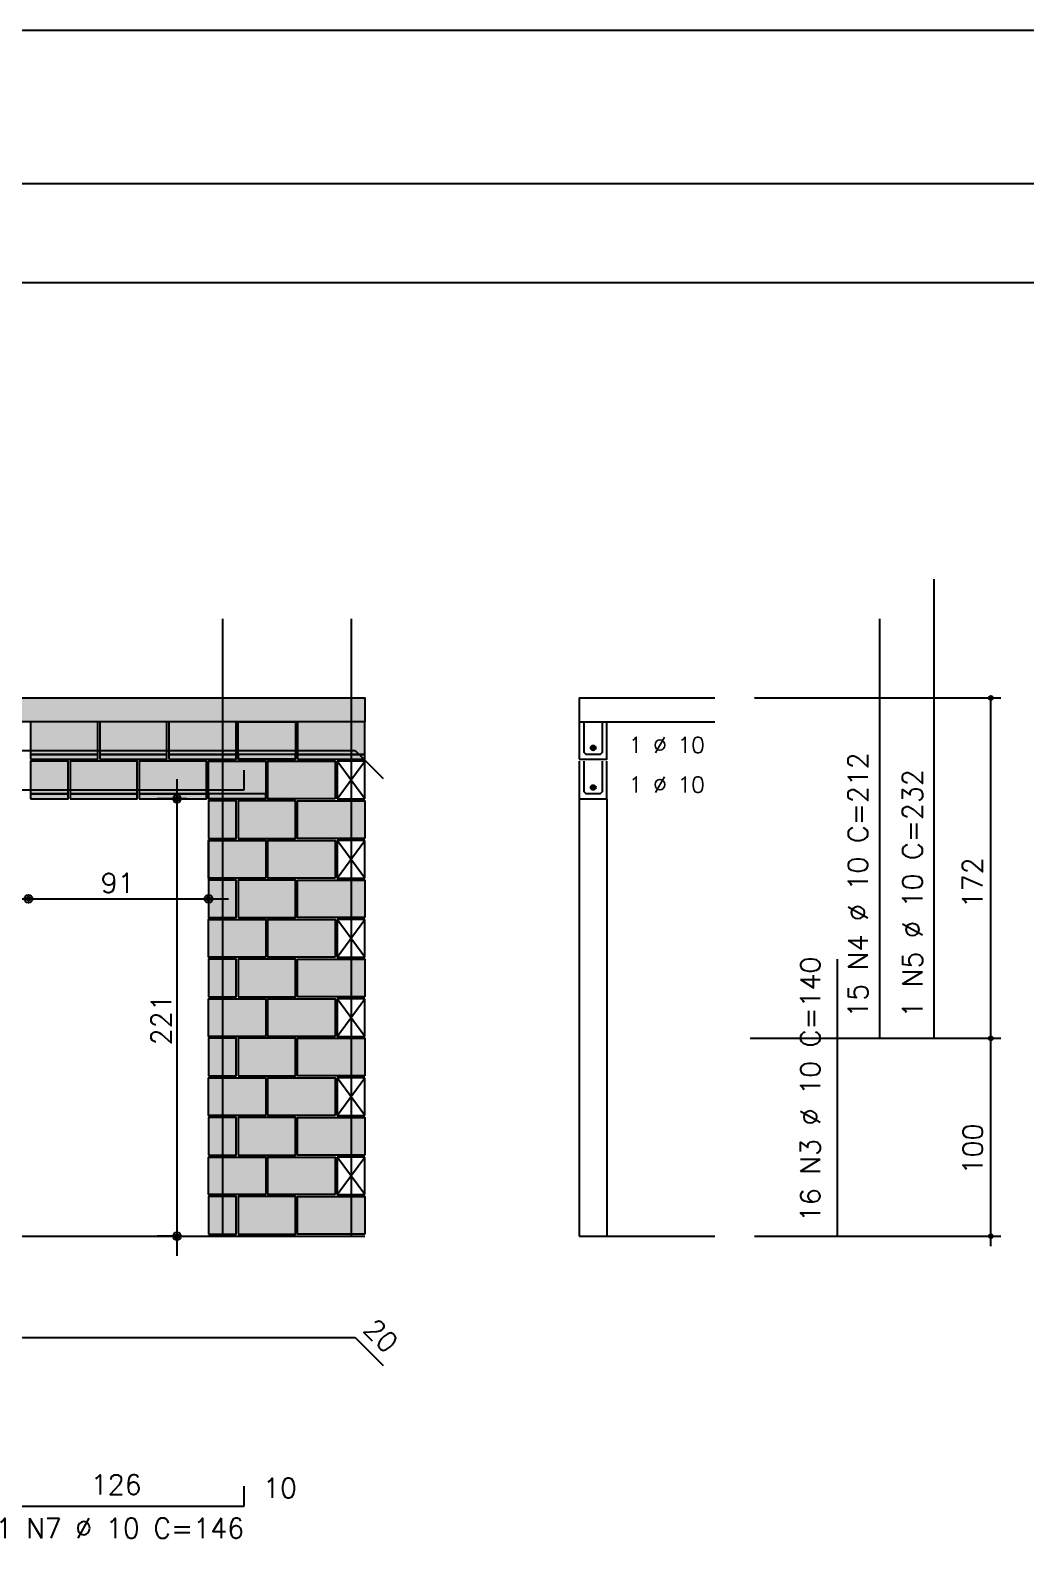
# Model space of a CAD drawing. Extents: x -1.9 to 86, y -1.6 to 61.
# Drawn here: x 31.83 to 41.89, y 45.56 to 60.95 of the extents above; entities that cross this region are included whole.
import ezdxf

# ---------------------------------------------------------------- set-up
doc = ezdxf.new("R2010")
doc.units = 0
doc.header["$MEASUREMENT"] = 0
doc.linetypes.add('ESTILO_TQS_0001', pattern=[0.45, 0.3, -0.15])
doc.linetypes.add('HIDDEN', pattern=[9.525, 6.35, -3.175])
doc.layers.get('Defpoints').update_dxf_attribs({"linetype": 'CONTINUOUS'})
for name, color, linetype in [('27', 4, 'CONTINUOUS'), ('ARQ_FOLHA', 7, 'CONTINUOUS'), ('PENA_01', 1, 'CONTINUOUS'), ('PENA_02', 2, 'CONTINUOUS'), ('PENA_03', 3, 'CONTINUOUS'), ('PENA_05', 5, 'CONTINUOUS'), ('PENA_09', 254, 'CONTINUOUS'), ('PENA_11', 252, 'CONTINUOUS'), ('PENA_21', 100, 'CONTINUOUS'), ('PENA_23', 50, 'CONTINUOUS')]:
    doc.layers.add(name, color=color, linetype=linetype)
doc.styles.get("Standard").update_dxf_attribs({"font": 'ROMANS.SHX'})

msp = doc.modelspace()

# ---------------------------------------------------------------- linework, layer by layer
at = {"layer": '27', "linetype": 'Continuous'}
for p, q in [((37.376, 53.184), (37.376, 48.764)), ((37.656, 53.184), (37.656, 48.764))]:
    msp.add_line(p, q, dxfattribs=at)
for points in [[(33.93, 53.584), (34.51, 53.584), (34.51, 53.634), (33.93, 53.634), (33.93, 53.584)], [(33.63, 53.184), (34.21, 53.184), (34.21, 53.234), (33.63, 53.234), (33.63, 53.184)], [(33.93, 52.784), (34.51, 52.784), (34.51, 53.164), (33.93, 53.164), (33.93, 52.784)], [(34.21, 52.384), (33.63, 52.384), (33.63, 52.764), (34.21, 52.764), (34.21, 52.384)], [(33.93, 51.984), (34.51, 51.984), (34.51, 52.364), (33.93, 52.364), (33.93, 51.984)], [(34.21, 51.584), (33.63, 51.584), (33.63, 51.964), (34.21, 51.964), (34.21, 51.584)], [(33.93, 51.184), (34.51, 51.184), (34.51, 51.564), (33.93, 51.564), (33.93, 51.184)], [(34.21, 50.784), (33.63, 50.784), (33.63, 51.164), (34.21, 51.164), (34.21, 50.784)], [(33.93, 50.384), (34.51, 50.384), (34.51, 50.764), (33.93, 50.764), (33.93, 50.384)], [(34.21, 49.984), (33.63, 49.984), (33.63, 50.364), (34.21, 50.364), (34.21, 49.984)], [(33.93, 49.584), (34.51, 49.584), (34.51, 49.964), (33.93, 49.964), (33.93, 49.584)], [(34.21, 49.184), (33.63, 49.184), (33.63, 49.564), (34.21, 49.564), (34.21, 49.184)], [(33.93, 48.784), (34.51, 48.784), (34.51, 49.164), (33.93, 49.164), (33.93, 48.784)]]:
    msp.add_lwpolyline(points, dxfattribs=at)
for points in [[(33.93, 53.584), (34.51, 53.584), (34.51, 53.634)], [(33.93, 53.584), (34.51, 53.634), (33.93, 53.634)], [(33.93, 53.584), (33.93, 53.634), (33.93, 53.584)], [(33.63, 53.184), (34.21, 53.184), (34.21, 53.234)], [(33.63, 53.184), (34.21, 53.234), (33.63, 53.234)], [(33.63, 53.184), (33.63, 53.234), (33.63, 53.184)], [(33.93, 52.784), (34.51, 52.784), (34.51, 53.164)], [(33.93, 52.784), (34.51, 53.164), (33.93, 53.164)], [(33.93, 52.784), (33.93, 53.164), (33.93, 52.784)], [(34.21, 52.384), (33.63, 52.384), (33.63, 52.764)], [(34.21, 52.384), (33.63, 52.764), (34.21, 52.764)], [(34.21, 52.384), (34.21, 52.764), (34.21, 52.384)], [(33.93, 51.984), (34.51, 51.984), (34.51, 52.364)], [(33.93, 51.984), (34.51, 52.364), (33.93, 52.364)], [(33.93, 51.984), (33.93, 52.364), (33.93, 51.984)], [(34.21, 51.584), (33.63, 51.584), (33.63, 51.964)], [(34.21, 51.584), (33.63, 51.964), (34.21, 51.964)], [(34.21, 51.584), (34.21, 51.964), (34.21, 51.584)], [(33.93, 51.184), (34.51, 51.184), (34.51, 51.564)], [(33.93, 51.184), (34.51, 51.564), (33.93, 51.564)], [(33.93, 51.184), (33.93, 51.564), (33.93, 51.184)], [(34.21, 50.784), (33.63, 50.784), (33.63, 51.164)], [(34.21, 50.784), (33.63, 51.164), (34.21, 51.164)], [(34.21, 50.784), (34.21, 51.164), (34.21, 50.784)], [(33.93, 50.384), (34.51, 50.384), (34.51, 50.764)], [(33.93, 50.384), (34.51, 50.764), (33.93, 50.764)], [(33.93, 50.384), (33.93, 50.764), (33.93, 50.384)], [(34.21, 49.984), (33.63, 49.984), (33.63, 50.364)], [(34.21, 49.984), (33.63, 50.364), (34.21, 50.364)], [(34.21, 49.984), (34.21, 50.364), (34.21, 49.984)], [(33.93, 49.584), (34.51, 49.584), (34.51, 49.964)], [(33.93, 49.584), (34.51, 49.964), (33.93, 49.964)], [(33.93, 49.584), (33.93, 49.964), (33.93, 49.584)], [(34.21, 49.184), (33.63, 49.184), (33.63, 49.564)], [(34.21, 49.184), (33.63, 49.564), (34.21, 49.564)], [(34.21, 49.184), (34.21, 49.564), (34.21, 49.184)], [(33.93, 48.784), (34.51, 48.784), (34.51, 49.164)], [(33.93, 48.784), (34.51, 49.164), (33.93, 49.164)], [(33.93, 48.784), (33.93, 49.164), (33.93, 48.784)]]:
    msp.add_solid(points, dxfattribs=at)
at = {"layer": 'ARQ_FOLHA', "color": 1}
for points in [[(0, 0), (84.1, 0), (84.1, 59.4), (0, 59.4)], [(2.5, 1), (83.1, 1), (83.1, 58.4), (2.5, 58.4)]]:
    msp.add_lwpolyline(points, close=True, dxfattribs=at)
at = {"layer": 'Defpoints', "color": 8, "linetype": 'HIDDEN', "ltscale": 100}
msp.add_lwpolyline([(-1.95, 60.95), (-1.95, -1.55), (86.05, -1.55), (86.05, 60.95)], close=True, dxfattribs=at)
at = {"layer": 'PENA_01', "linetype": 'Continuous'}
for p, q in [((39.146, 54.204), (41.636, 54.204)), ((41.536, 48.664), (41.536, 54.204)), ((31.83, 53.634), (32.51, 53.634)), ((32.53, 53.634), (33.21, 53.634)), ((33.23, 53.634), (33.91, 53.634)), ((34.53, 53.634), (35.21, 53.634)), ((33.311, 53.384), (33.311, 48.564)), ((31.83, 53.234), (32.21, 53.234)), ((32.23, 53.234), (32.91, 53.234)), ((32.93, 53.234), (33.61, 53.234)), ((33.41, 53.184), (33.111, 53.184)), ((33.63, 52.774), (33.63, 51.974)), ((31.61, 52.174), (33.83, 52.174)), ((39.104, 50.764), (41.636, 50.764)), ((33.346, 48.764), (33.111, 48.764)), ((39.146, 48.764), (41.636, 48.764))]:
    msp.add_line(p, q, dxfattribs=at)
at = {"layer": 'PENA_02', "linetype": 'ESTILO_TQS_0001'}
for p, q in [((34.51, 53.634), (33.93, 53.634)), ((34.21, 53.234), (33.63, 53.234))]:
    msp.add_line(p, q, dxfattribs=at)
at = {"layer": 'PENA_02', "linetype": 'Continuous'}
for p, q in [((35.21, 53.564), (34.93, 53.564)), ((34.93, 53.564), (34.93, 53.184)), ((35.21, 53.184), (35.21, 53.564)), ((34.93, 53.184), (35.21, 53.184)), ((35.21, 52.764), (34.93, 52.764)), ((34.93, 52.764), (34.93, 52.384)), ((35.21, 52.384), (35.21, 52.764)), ((34.93, 52.384), (35.21, 52.384)), ((35.21, 51.964), (34.93, 51.964)), ((34.93, 51.964), (34.93, 51.584)), ((35.21, 51.584), (35.21, 51.964)), ((34.93, 51.584), (35.21, 51.584)), ((35.21, 51.164), (34.93, 51.164)), ((34.93, 51.164), (34.93, 50.784)), ((35.21, 50.784), (35.21, 51.164)), ((34.93, 50.784), (35.21, 50.784)), ((35.21, 50.364), (34.93, 50.364)), ((34.93, 50.364), (34.93, 49.984)), ((35.21, 49.984), (35.21, 50.364)), ((34.93, 49.984), (35.21, 49.984)), ((35.21, 49.564), (34.93, 49.564)), ((34.93, 49.564), (34.93, 49.184)), ((35.21, 49.184), (35.21, 49.564)), ((34.93, 49.184), (35.21, 49.184)), ((8.91, 48.764), (35.21, 48.764))]:
    msp.add_line(p, q, dxfattribs=at)
for points in [[(8.41, 54.204), (35.21, 54.204), (35.21, 53.964), (7.13, 53.964), (7.13, 54.178), (7.45, 54.284), (6.81, 54.284), (7.13, 54.391), (7.13, 54.604), (8.41, 54.604), (8.41, 54.204)], [(31.83, 53.584), (32.51, 53.584), (32.51, 53.964), (31.83, 53.964), (31.83, 53.584)], [(32.53, 53.584), (33.21, 53.584), (33.21, 53.964), (32.53, 53.964), (32.53, 53.584)], [(33.23, 53.584), (33.91, 53.584), (33.91, 53.964), (33.23, 53.964), (33.23, 53.584)], [(34.51, 53.584), (33.93, 53.584), (33.93, 53.964), (34.51, 53.964), (34.51, 53.584)], [(34.53, 53.584), (35.21, 53.584), (35.21, 53.964), (34.53, 53.964), (34.53, 53.584)], [(31.83, 53.184), (32.21, 53.184), (32.21, 53.564), (31.83, 53.564), (31.83, 53.184)], [(32.23, 53.184), (32.91, 53.184), (32.91, 53.564), (32.23, 53.564), (32.23, 53.184)], [(32.93, 53.184), (33.61, 53.184), (33.61, 53.564), (32.93, 53.564), (32.93, 53.184)], [(34.21, 53.184), (33.63, 53.184), (33.63, 53.564), (34.21, 53.564), (34.21, 53.184)], [(34.91, 53.184), (34.23, 53.184), (34.23, 53.564), (34.91, 53.564), (34.91, 53.184)], [(33.63, 52.784), (33.91, 52.784), (33.91, 53.164), (33.63, 53.164), (33.63, 52.784)], [(33.93, 52.784), (34.51, 52.784), (34.51, 53.164), (33.93, 53.164), (33.93, 52.784)], [(35.21, 52.784), (34.53, 52.784), (34.53, 53.164), (35.21, 53.164), (35.21, 52.784)], [(34.21, 52.384), (33.63, 52.384), (33.63, 52.764), (34.21, 52.764), (34.21, 52.384)], [(34.91, 52.384), (34.23, 52.384), (34.23, 52.764), (34.91, 52.764), (34.91, 52.384)], [(33.63, 51.984), (33.91, 51.984), (33.91, 52.364), (33.63, 52.364), (33.63, 51.984)], [(33.93, 51.984), (34.51, 51.984), (34.51, 52.364), (33.93, 52.364), (33.93, 51.984)], [(35.21, 51.984), (34.53, 51.984), (34.53, 52.364), (35.21, 52.364), (35.21, 51.984)], [(34.21, 51.584), (33.63, 51.584), (33.63, 51.964), (34.21, 51.964), (34.21, 51.584)], [(34.91, 51.584), (34.23, 51.584), (34.23, 51.964), (34.91, 51.964), (34.91, 51.584)], [(33.63, 51.184), (33.91, 51.184), (33.91, 51.564), (33.63, 51.564), (33.63, 51.184)], [(33.93, 51.184), (34.51, 51.184), (34.51, 51.564), (33.93, 51.564), (33.93, 51.184)], [(35.21, 51.184), (34.53, 51.184), (34.53, 51.564), (35.21, 51.564), (35.21, 51.184)], [(34.21, 50.784), (33.63, 50.784), (33.63, 51.164), (34.21, 51.164), (34.21, 50.784)], [(34.91, 50.784), (34.23, 50.784), (34.23, 51.164), (34.91, 51.164), (34.91, 50.784)], [(33.63, 50.384), (33.91, 50.384), (33.91, 50.764), (33.63, 50.764), (33.63, 50.384)], [(33.93, 50.384), (34.51, 50.384), (34.51, 50.764), (33.93, 50.764), (33.93, 50.384)], [(35.21, 50.384), (34.53, 50.384), (34.53, 50.764), (35.21, 50.764), (35.21, 50.384)], [(34.21, 49.984), (33.63, 49.984), (33.63, 50.364), (34.21, 50.364), (34.21, 49.984)], [(34.91, 49.984), (34.23, 49.984), (34.23, 50.364), (34.91, 50.364), (34.91, 49.984)], [(33.63, 49.584), (33.91, 49.584), (33.91, 49.964), (33.63, 49.964), (33.63, 49.584)], [(33.93, 49.584), (34.51, 49.584), (34.51, 49.964), (33.93, 49.964), (33.93, 49.584)], [(35.21, 49.584), (34.53, 49.584), (34.53, 49.964), (35.21, 49.964), (35.21, 49.584)], [(34.21, 49.184), (33.63, 49.184), (33.63, 49.564), (34.21, 49.564), (34.21, 49.184)], [(34.91, 49.184), (34.23, 49.184), (34.23, 49.564), (34.91, 49.564), (34.91, 49.184)], [(33.63, 48.784), (33.91, 48.784), (33.91, 49.164), (33.63, 49.164), (33.63, 48.784)], [(33.93, 48.784), (34.51, 48.784), (34.51, 49.164), (33.93, 49.164), (33.93, 48.784)], [(35.21, 48.784), (34.53, 48.784), (34.53, 49.164), (35.21, 49.164), (35.21, 48.784)]]:
    msp.add_lwpolyline(points, dxfattribs=at)
for centre, radius in [((41.536, 54.204), 0.02), ((41.536, 54.204), 0.01), ((33.311, 53.184), 0.04), ((33.311, 53.184), 0.02), ((31.81, 52.174), 0.04), ((31.81, 52.174), 0.02), ((33.63, 52.174), 0.04), ((33.63, 52.174), 0.02), ((41.536, 50.764), 0.02), ((41.536, 50.764), 0.01), ((33.311, 48.764), 0.04), ((33.311, 48.764), 0.02), ((41.536, 48.764), 0.02), ((41.536, 48.764), 0.01)]:
    msp.add_circle(centre, radius, dxfattribs=at)
at = {"layer": 'PENA_03', "linetype": 'Continuous'}
for p, q in [((37.376, 54.204), (37.376, 53.584)), ((37.376, 54.204), (38.746, 54.204)), ((37.376, 53.964), (38.746, 53.964)), ((34.93, 53.184), (35.21, 53.564)), ((35.21, 53.184), (34.93, 53.564)), ((37.376, 53.564), (37.376, 53.184)), ((34.93, 52.384), (35.21, 52.764)), ((35.21, 52.384), (34.93, 52.764)), ((34.93, 51.584), (35.21, 51.964)), ((35.21, 51.584), (34.93, 51.964)), ((34.93, 50.784), (35.21, 51.164)), ((35.21, 50.784), (34.93, 51.164)), ((34.93, 49.984), (35.21, 50.364)), ((35.21, 49.984), (34.93, 50.364)), ((34.93, 49.184), (35.21, 49.564)), ((35.21, 49.184), (34.93, 49.564)), ((37.376, 48.764), (38.746, 48.764))]:
    msp.add_line(p, q, dxfattribs=at)
for points in [[(37.376, 53.584), (37.656, 53.584), (37.656, 53.964)], [(37.606, 53.964), (37.606, 53.654), (37.586, 53.634), (37.446, 53.634), (37.426, 53.654), (37.426, 53.964)], [(37.376, 53.184), (37.656, 53.184), (37.656, 53.564)], [(37.606, 53.564), (37.606, 53.254), (37.586, 53.234), (37.446, 53.234), (37.426, 53.254), (37.426, 53.564)]]:
    msp.add_lwpolyline(points, dxfattribs=at)
for centre in [(37.517, 53.699), (37.517, 53.299)]:
    msp.add_circle(centre, 0.025, dxfattribs=at)
for points in [[(37.542, 53.699), (37.521, 53.724), (37.505, 53.721)], [(37.542, 53.699), (37.536, 53.716), (37.521, 53.724)], [(37.542, 53.699), (37.505, 53.721), (37.494, 53.708)], [(37.542, 53.699), (37.494, 53.708), (37.494, 53.691)], [(37.542, 53.699), (37.494, 53.691), (37.505, 53.678)], [(37.542, 53.699), (37.505, 53.678), (37.521, 53.675)], [(37.542, 53.699), (37.521, 53.675), (37.536, 53.683)], [(37.542, 53.699), (37.536, 53.683), (37.542, 53.699)], [(37.542, 53.299), (37.505, 53.321), (37.494, 53.308)], [(37.542, 53.299), (37.494, 53.308), (37.494, 53.291)], [(37.542, 53.299), (37.494, 53.291), (37.505, 53.278)], [(37.542, 53.299), (37.521, 53.324), (37.505, 53.321)], [(37.542, 53.299), (37.505, 53.278), (37.521, 53.275)], [(37.542, 53.299), (37.536, 53.316), (37.521, 53.324)], [(37.542, 53.299), (37.521, 53.275), (37.536, 53.283)], [(37.542, 53.299), (37.536, 53.283), (37.542, 53.299)]]:
    msp.add_solid(points, dxfattribs=at)
at = {"layer": 'PENA_05', "linetype": 'Continuous'}
for p, q in [((40.964, 50.764), (40.964, 55.404)), ((40.412, 50.764), (40.412, 55.004)), ((22.953, 53.674), (35.113, 53.674)), ((35.113, 53.674), (35.396, 53.391)), ((33.99, 53.274), (33.99, 53.475)), ((31.47, 53.274), (33.99, 53.274)), ((39.986, 48.764), (39.986, 51.564)), ((22.95, 47.739), (35.11, 47.739)), ((35.11, 47.739), (35.393, 47.456)), ((33.99, 46.036), (33.99, 46.237)), ((31.47, 46.036), (33.99, 46.036))]:
    msp.add_line(p, q, dxfattribs=at)
for points in [[(33.77, 55.004), (33.77, 48.764)], [(35.07, 55.004), (35.07, 48.764)]]:
    msp.add_lwpolyline(points, dxfattribs=at)
at = {"layer": 'PENA_09', "linetype": 'Continuous'}
for points in [[(31.83, 53.634), (32.51, 53.634), (32.51, 53.964), (31.83, 53.964), (31.83, 53.634)], [(32.53, 53.634), (33.21, 53.634), (33.21, 53.964), (32.53, 53.964), (32.53, 53.634)], [(33.23, 53.634), (33.91, 53.634), (33.91, 53.964), (33.23, 53.964), (33.23, 53.634)], [(33.93, 53.964), (34.51, 53.964), (34.51, 53.634), (33.93, 53.634), (33.93, 53.964)], [(34.53, 53.634), (35.21, 53.634), (35.21, 53.964), (34.53, 53.964), (34.53, 53.634)], [(31.83, 53.234), (32.21, 53.234), (32.21, 53.564), (31.83, 53.564), (31.83, 53.234)], [(32.23, 53.234), (32.91, 53.234), (32.91, 53.564), (32.23, 53.564), (32.23, 53.234)], [(32.93, 53.234), (33.61, 53.234), (33.61, 53.564), (32.93, 53.564), (32.93, 53.234)], [(33.63, 53.564), (34.21, 53.564), (34.21, 53.234), (33.63, 53.234), (33.63, 53.564)], [(33.63, 52.784), (33.91, 52.784), (33.91, 53.164), (33.63, 53.164), (33.63, 52.784)], [(33.63, 51.984), (33.91, 51.984), (33.91, 52.364), (33.63, 52.364), (33.63, 51.984)], [(33.63, 51.184), (33.91, 51.184), (33.91, 51.564), (33.63, 51.564), (33.63, 51.184)], [(33.63, 50.384), (33.91, 50.384), (33.91, 50.764), (33.63, 50.764), (33.63, 50.384)], [(33.63, 49.584), (33.91, 49.584), (33.91, 49.964), (33.63, 49.964), (33.63, 49.584)], [(33.63, 48.784), (33.91, 48.784), (33.91, 49.164), (33.63, 49.164), (33.63, 48.784)]]:
    msp.add_lwpolyline(points, dxfattribs=at)
for points in [[(31.83, 53.634), (32.51, 53.634), (32.51, 53.964)], [(31.83, 53.634), (32.51, 53.964), (31.83, 53.964)], [(31.83, 53.634), (31.83, 53.964), (31.83, 53.634)], [(32.53, 53.634), (33.21, 53.634), (33.21, 53.964)], [(32.53, 53.634), (33.21, 53.964), (32.53, 53.964)], [(32.53, 53.634), (32.53, 53.964), (32.53, 53.634)], [(33.23, 53.634), (33.91, 53.634), (33.91, 53.964)], [(33.23, 53.634), (33.91, 53.964), (33.23, 53.964)], [(33.23, 53.634), (33.23, 53.964), (33.23, 53.634)], [(33.93, 53.964), (34.51, 53.964), (34.51, 53.634)], [(33.93, 53.964), (34.51, 53.634), (33.93, 53.634)], [(33.93, 53.964), (33.93, 53.634), (33.93, 53.964)], [(34.53, 53.634), (35.21, 53.634), (35.21, 53.964)], [(34.53, 53.634), (35.21, 53.964), (34.53, 53.964)], [(34.53, 53.634), (34.53, 53.964), (34.53, 53.634)], [(31.83, 53.234), (32.21, 53.234), (32.21, 53.564)], [(31.83, 53.234), (32.21, 53.564), (31.83, 53.564)], [(31.83, 53.234), (31.83, 53.564), (31.83, 53.234)], [(32.23, 53.234), (32.91, 53.234), (32.91, 53.564)], [(32.23, 53.234), (32.91, 53.564), (32.23, 53.564)], [(32.23, 53.234), (32.23, 53.564), (32.23, 53.234)], [(32.93, 53.234), (33.61, 53.234), (33.61, 53.564)], [(32.93, 53.234), (33.61, 53.564), (32.93, 53.564)], [(32.93, 53.234), (32.93, 53.564), (32.93, 53.234)], [(33.63, 53.564), (34.21, 53.564), (34.21, 53.234)], [(33.63, 53.564), (34.21, 53.234), (33.63, 53.234)], [(33.63, 53.564), (33.63, 53.234), (33.63, 53.564)], [(33.63, 52.784), (33.91, 52.784), (33.91, 53.164)], [(33.63, 52.784), (33.91, 53.164), (33.63, 53.164)], [(33.63, 52.784), (33.63, 53.164), (33.63, 52.784)], [(33.63, 51.984), (33.91, 51.984), (33.91, 52.364)], [(33.63, 51.984), (33.91, 52.364), (33.63, 52.364)], [(33.63, 51.984), (33.63, 52.364), (33.63, 51.984)], [(33.63, 51.184), (33.91, 51.184), (33.91, 51.564)], [(33.63, 51.184), (33.91, 51.564), (33.63, 51.564)], [(33.63, 51.184), (33.63, 51.564), (33.63, 51.184)], [(33.63, 50.384), (33.91, 50.384), (33.91, 50.764)], [(33.63, 50.384), (33.91, 50.764), (33.63, 50.764)], [(33.63, 50.384), (33.63, 50.764), (33.63, 50.384)], [(33.63, 49.584), (33.91, 49.584), (33.91, 49.964)], [(33.63, 49.584), (33.91, 49.964), (33.63, 49.964)], [(33.63, 49.584), (33.63, 49.964), (33.63, 49.584)], [(33.63, 48.784), (33.91, 48.784), (33.91, 49.164)], [(33.63, 48.784), (33.91, 49.164), (33.63, 49.164)], [(33.63, 48.784), (33.63, 49.164), (33.63, 48.784)]]:
    msp.add_solid(points, dxfattribs=at)
at = {"layer": 'PENA_11', "linetype": 'Continuous'}
for points in [[(35.21, 53.964), (7.13, 53.964), (8.41, 54.204)], [(35.21, 53.964), (8.41, 54.204), (35.21, 54.204)]]:
    msp.add_solid(points, dxfattribs=at)
at = {"layer": 'PENA_21', "linetype": 'Continuous'}
for points in [[(31.83, 53.584), (32.51, 53.584), (32.51, 53.634), (31.83, 53.634), (31.83, 53.584)], [(32.53, 53.584), (33.21, 53.584), (33.21, 53.634), (32.53, 53.634), (32.53, 53.584)], [(33.23, 53.584), (33.91, 53.584), (33.91, 53.634), (33.23, 53.634), (33.23, 53.584)], [(34.53, 53.584), (35.21, 53.584), (35.21, 53.634), (34.53, 53.634), (34.53, 53.584)], [(34.91, 53.184), (34.23, 53.184), (34.23, 53.564), (34.91, 53.564), (34.91, 53.184)], [(32.23, 53.184), (32.91, 53.184), (32.91, 53.234), (32.23, 53.234), (32.23, 53.184)], [(32.93, 53.184), (33.61, 53.184), (33.61, 53.234), (32.93, 53.234), (32.93, 53.184)], [(35.21, 52.784), (34.53, 52.784), (34.53, 53.164), (35.21, 53.164), (35.21, 52.784)], [(34.91, 52.384), (34.23, 52.384), (34.23, 52.764), (34.91, 52.764), (34.91, 52.384)], [(35.21, 51.984), (34.53, 51.984), (34.53, 52.364), (35.21, 52.364), (35.21, 51.984)], [(34.91, 51.584), (34.23, 51.584), (34.23, 51.964), (34.91, 51.964), (34.91, 51.584)], [(35.21, 51.184), (34.53, 51.184), (34.53, 51.564), (35.21, 51.564), (35.21, 51.184)], [(34.91, 50.784), (34.23, 50.784), (34.23, 51.164), (34.91, 51.164), (34.91, 50.784)], [(35.21, 50.384), (34.53, 50.384), (34.53, 50.764), (35.21, 50.764), (35.21, 50.384)], [(34.91, 49.984), (34.23, 49.984), (34.23, 50.364), (34.91, 50.364), (34.91, 49.984)], [(35.21, 49.584), (34.53, 49.584), (34.53, 49.964), (35.21, 49.964), (35.21, 49.584)], [(34.91, 49.184), (34.23, 49.184), (34.23, 49.564), (34.91, 49.564), (34.91, 49.184)], [(35.21, 48.784), (34.53, 48.784), (34.53, 49.164), (35.21, 49.164), (35.21, 48.784)]]:
    msp.add_lwpolyline(points, dxfattribs=at)
for points in [[(31.83, 53.584), (32.51, 53.584), (32.51, 53.634)], [(31.83, 53.584), (32.51, 53.634), (31.83, 53.634)], [(31.83, 53.584), (31.83, 53.634), (31.83, 53.584)], [(32.53, 53.584), (33.21, 53.584), (33.21, 53.634)], [(32.53, 53.584), (33.21, 53.634), (32.53, 53.634)], [(32.53, 53.584), (32.53, 53.634), (32.53, 53.584)], [(33.23, 53.584), (33.91, 53.584), (33.91, 53.634)], [(33.23, 53.584), (33.91, 53.634), (33.23, 53.634)], [(33.23, 53.584), (33.23, 53.634), (33.23, 53.584)], [(34.53, 53.584), (35.21, 53.584), (35.21, 53.634)], [(34.53, 53.584), (35.21, 53.634), (34.53, 53.634)], [(34.53, 53.584), (34.53, 53.634), (34.53, 53.584)], [(34.91, 53.184), (34.23, 53.184), (34.23, 53.564)], [(34.91, 53.184), (34.23, 53.564), (34.91, 53.564)], [(34.91, 53.184), (34.91, 53.564), (34.91, 53.184)], [(32.23, 53.184), (32.91, 53.184), (32.91, 53.234)], [(32.23, 53.184), (32.91, 53.234), (32.23, 53.234)], [(32.23, 53.184), (32.23, 53.234), (32.23, 53.184)], [(32.93, 53.184), (33.61, 53.184), (33.61, 53.234)], [(32.93, 53.184), (33.61, 53.234), (32.93, 53.234)], [(32.93, 53.184), (32.93, 53.234), (32.93, 53.184)], [(35.21, 52.784), (34.53, 52.784), (34.53, 53.164)], [(35.21, 52.784), (34.53, 53.164), (35.21, 53.164)], [(35.21, 52.784), (35.21, 53.164), (35.21, 52.784)], [(34.91, 52.384), (34.23, 52.384), (34.23, 52.764)], [(34.91, 52.384), (34.23, 52.764), (34.91, 52.764)], [(34.91, 52.384), (34.91, 52.764), (34.91, 52.384)], [(35.21, 51.984), (34.53, 51.984), (34.53, 52.364)], [(35.21, 51.984), (34.53, 52.364), (35.21, 52.364)], [(35.21, 51.984), (35.21, 52.364), (35.21, 51.984)], [(34.91, 51.584), (34.23, 51.584), (34.23, 51.964)], [(34.91, 51.584), (34.23, 51.964), (34.91, 51.964)], [(34.91, 51.584), (34.91, 51.964), (34.91, 51.584)], [(35.21, 51.184), (34.53, 51.184), (34.53, 51.564)], [(35.21, 51.184), (34.53, 51.564), (35.21, 51.564)], [(35.21, 51.184), (35.21, 51.564), (35.21, 51.184)], [(34.91, 50.784), (34.23, 50.784), (34.23, 51.164)], [(34.91, 50.784), (34.23, 51.164), (34.91, 51.164)], [(34.91, 50.784), (34.91, 51.164), (34.91, 50.784)], [(35.21, 50.384), (34.53, 50.384), (34.53, 50.764)], [(35.21, 50.384), (34.53, 50.764), (35.21, 50.764)], [(35.21, 50.384), (35.21, 50.764), (35.21, 50.384)], [(34.91, 49.984), (34.23, 49.984), (34.23, 50.364)], [(34.91, 49.984), (34.23, 50.364), (34.91, 50.364)], [(34.91, 49.984), (34.91, 50.364), (34.91, 49.984)], [(35.21, 49.584), (34.53, 49.584), (34.53, 49.964)], [(35.21, 49.584), (34.53, 49.964), (35.21, 49.964)], [(35.21, 49.584), (35.21, 49.964), (35.21, 49.584)], [(34.91, 49.184), (34.23, 49.184), (34.23, 49.564)], [(34.91, 49.184), (34.23, 49.564), (34.91, 49.564)], [(34.91, 49.184), (34.91, 49.564), (34.91, 49.184)], [(35.21, 48.784), (34.53, 48.784), (34.53, 49.164)], [(35.21, 48.784), (34.53, 49.164), (35.21, 49.164)], [(35.21, 48.784), (35.21, 49.164), (35.21, 48.784)]]:
    msp.add_solid(points, dxfattribs=at)
at = {"layer": 'PENA_23', "linetype": 'Continuous'}
msp.add_lwpolyline([(31.83, 53.184), (32.21, 53.184), (32.21, 53.234), (31.83, 53.234), (31.83, 53.184)], dxfattribs=at)
for points in [[(31.83, 53.184), (32.21, 53.184), (32.21, 53.234)], [(31.83, 53.184), (32.21, 53.234), (31.83, 53.234)], [(31.83, 53.184), (31.83, 53.234), (31.83, 53.184)]]:
    msp.add_solid(points, dxfattribs=at)

# ---------------------------------------------------------------- texts
at = {"layer": 'PENA_03', "linetype": 'Continuous'}
for s, height, p in [('1 %%c 10', 0.16, (37.876, 53.648)), ('1 %%c 10', 0.16, (37.876, 53.248)), ('91', 0.2, (32.54, 52.234)), ('126', 0.2, (32.44, 46.153)), ('10', 0.2, (34.18, 46.119)), ('1 N7 %%c 10 C=146', 0.2, (31.478, 45.713))]:
    msp.add_text(s, height=height, dxfattribs=at).set_placement(p)
for s, rotation, p in [('15 N4 %%c 10 C=212', 90, (40.292, 50.972)), ('1 N5 %%c 10 C=232', 90, (40.844, 50.972)), ('172', 90, (41.45, 52.078)), ('16 N3 %%c 10 C=140', 90, (39.811, 48.907)), ('221', 90, (33.251, 50.694)), ('100', 90, (41.452, 49.388)), ('20', 315, (35.181, 47.809))]:
    msp.add_text(s, height=0.2, rotation=rotation, dxfattribs=at).set_placement(p)

doc.saveas('drawing.dxf')
